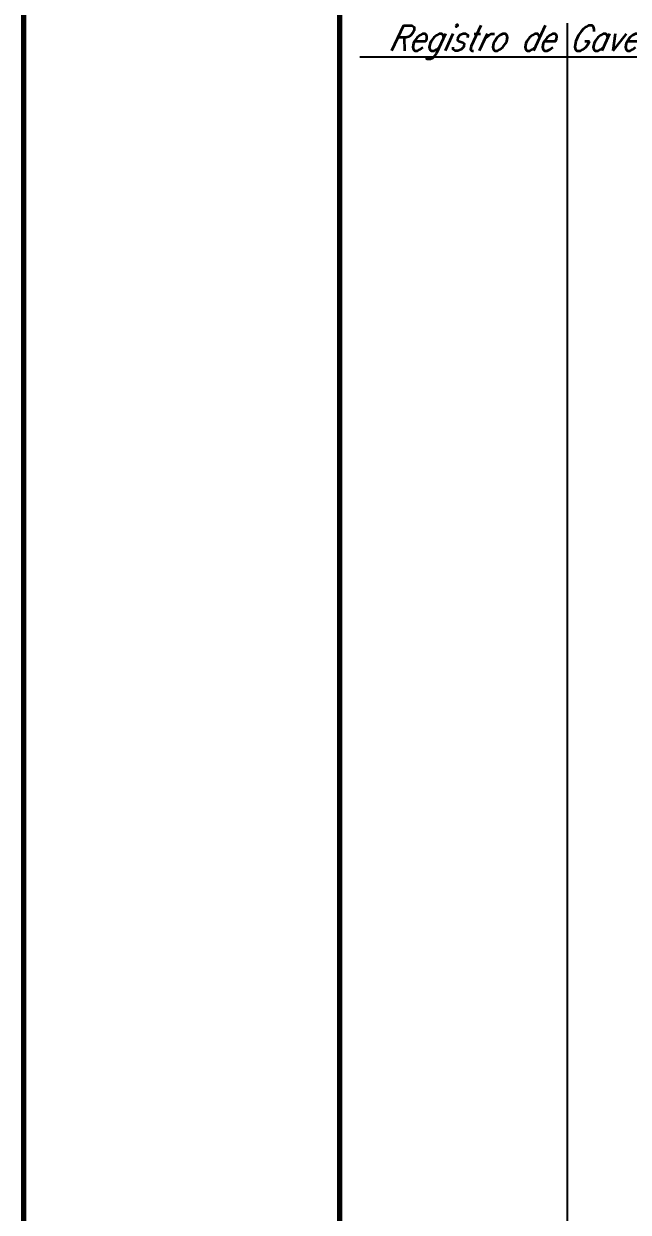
# Model space of a CAD drawing. Extents: x 41.9 to 126, y -21.3 to 38.1.
# Drawn here: x 41.86 to 46.64, y 14.65 to 24.05 of the extents above; entities that cross this region are included whole.
import ezdxf
from ezdxf.enums import TextEntityAlignment as Align

# ---------------------------------------------------------------- set-up
doc = ezdxf.new("R2010")
doc.units = 0
doc.layers.get('0').update_dxf_attribs({"linetype": 'CONTINUOUS'})
for name, color, linetype in [('AIO_ARQUITETURA', 8, 'CONTINUOUS'), ('IND_LEGENDA_DESC_LIN', 1, 'CONTINUOUS'), ('IND_LEGENDA_DESC_TXT', 7, 'CONTINUOUS')]:
    doc.layers.add(name, color=color, linetype=linetype)
doc.layers.add('RIOPREN_0.70', color=7, linetype='CONTINUOUS', lineweight=70)
doc.styles.add('romans', font='romans.shx')

# ---------------------------------------------------------------- blocks, each defined once
blk = doc.blocks.new('Planta Baixa - R00')
at = {"layer": 'AIO_ARQUITETURA'}
blk.add_line((0, 0), (0, 8.41), dxfattribs=at)
blk = doc.blocks.new('PRANCHA A1')
at = {"layer": 'RIOPREN_0.70', "linetype": 'Continuous'}
for points in [[(-84.1, 59.4), (0, 59.4), (0, 0), (-84.1, 0)], [(-81.5998, 1), (-81.5998, 58.4), (-1, 58.4), (-1, 1)]]:
    blk.add_lwpolyline(points, close=True, dxfattribs=at)

msp = doc.modelspace()

# ---------------------------------------------------------------- linework, layer by layer
at = {"layer": 'IND_LEGENDA_DESC_LIN'}
msp.add_lwpolyline([(47.7086, 21.4807), (47.7427, 21.1997), (47.7925, 21.4784), (47.7427, 21.1997), (47.8155, 23.7826), (44.5161, 23.7826)], dxfattribs=at)

# ---------------------------------------------------------------- block references
msp.add_blockref('PRANCHA A1', (125.9585, -21.2502))
at = {"color": 10, "xscale": 4, "yscale": 4, "zscale": 4}
msp.add_blockref('Planta Baixa - R00', (46.1594, -9.5888), dxfattribs=at)

# ---------------------------------------------------------------- texts
at = {"layer": 'IND_LEGENDA_DESC_TXT', "style": 'romans', "oblique": 24.99998, "width": 0.85}
msp.add_text('Registro de Gaveta base', height=0.2, dxfattribs=at).set_placement((46.1594, 23.8326), align=Align.CENTER)

doc.saveas('drawing.dxf')
